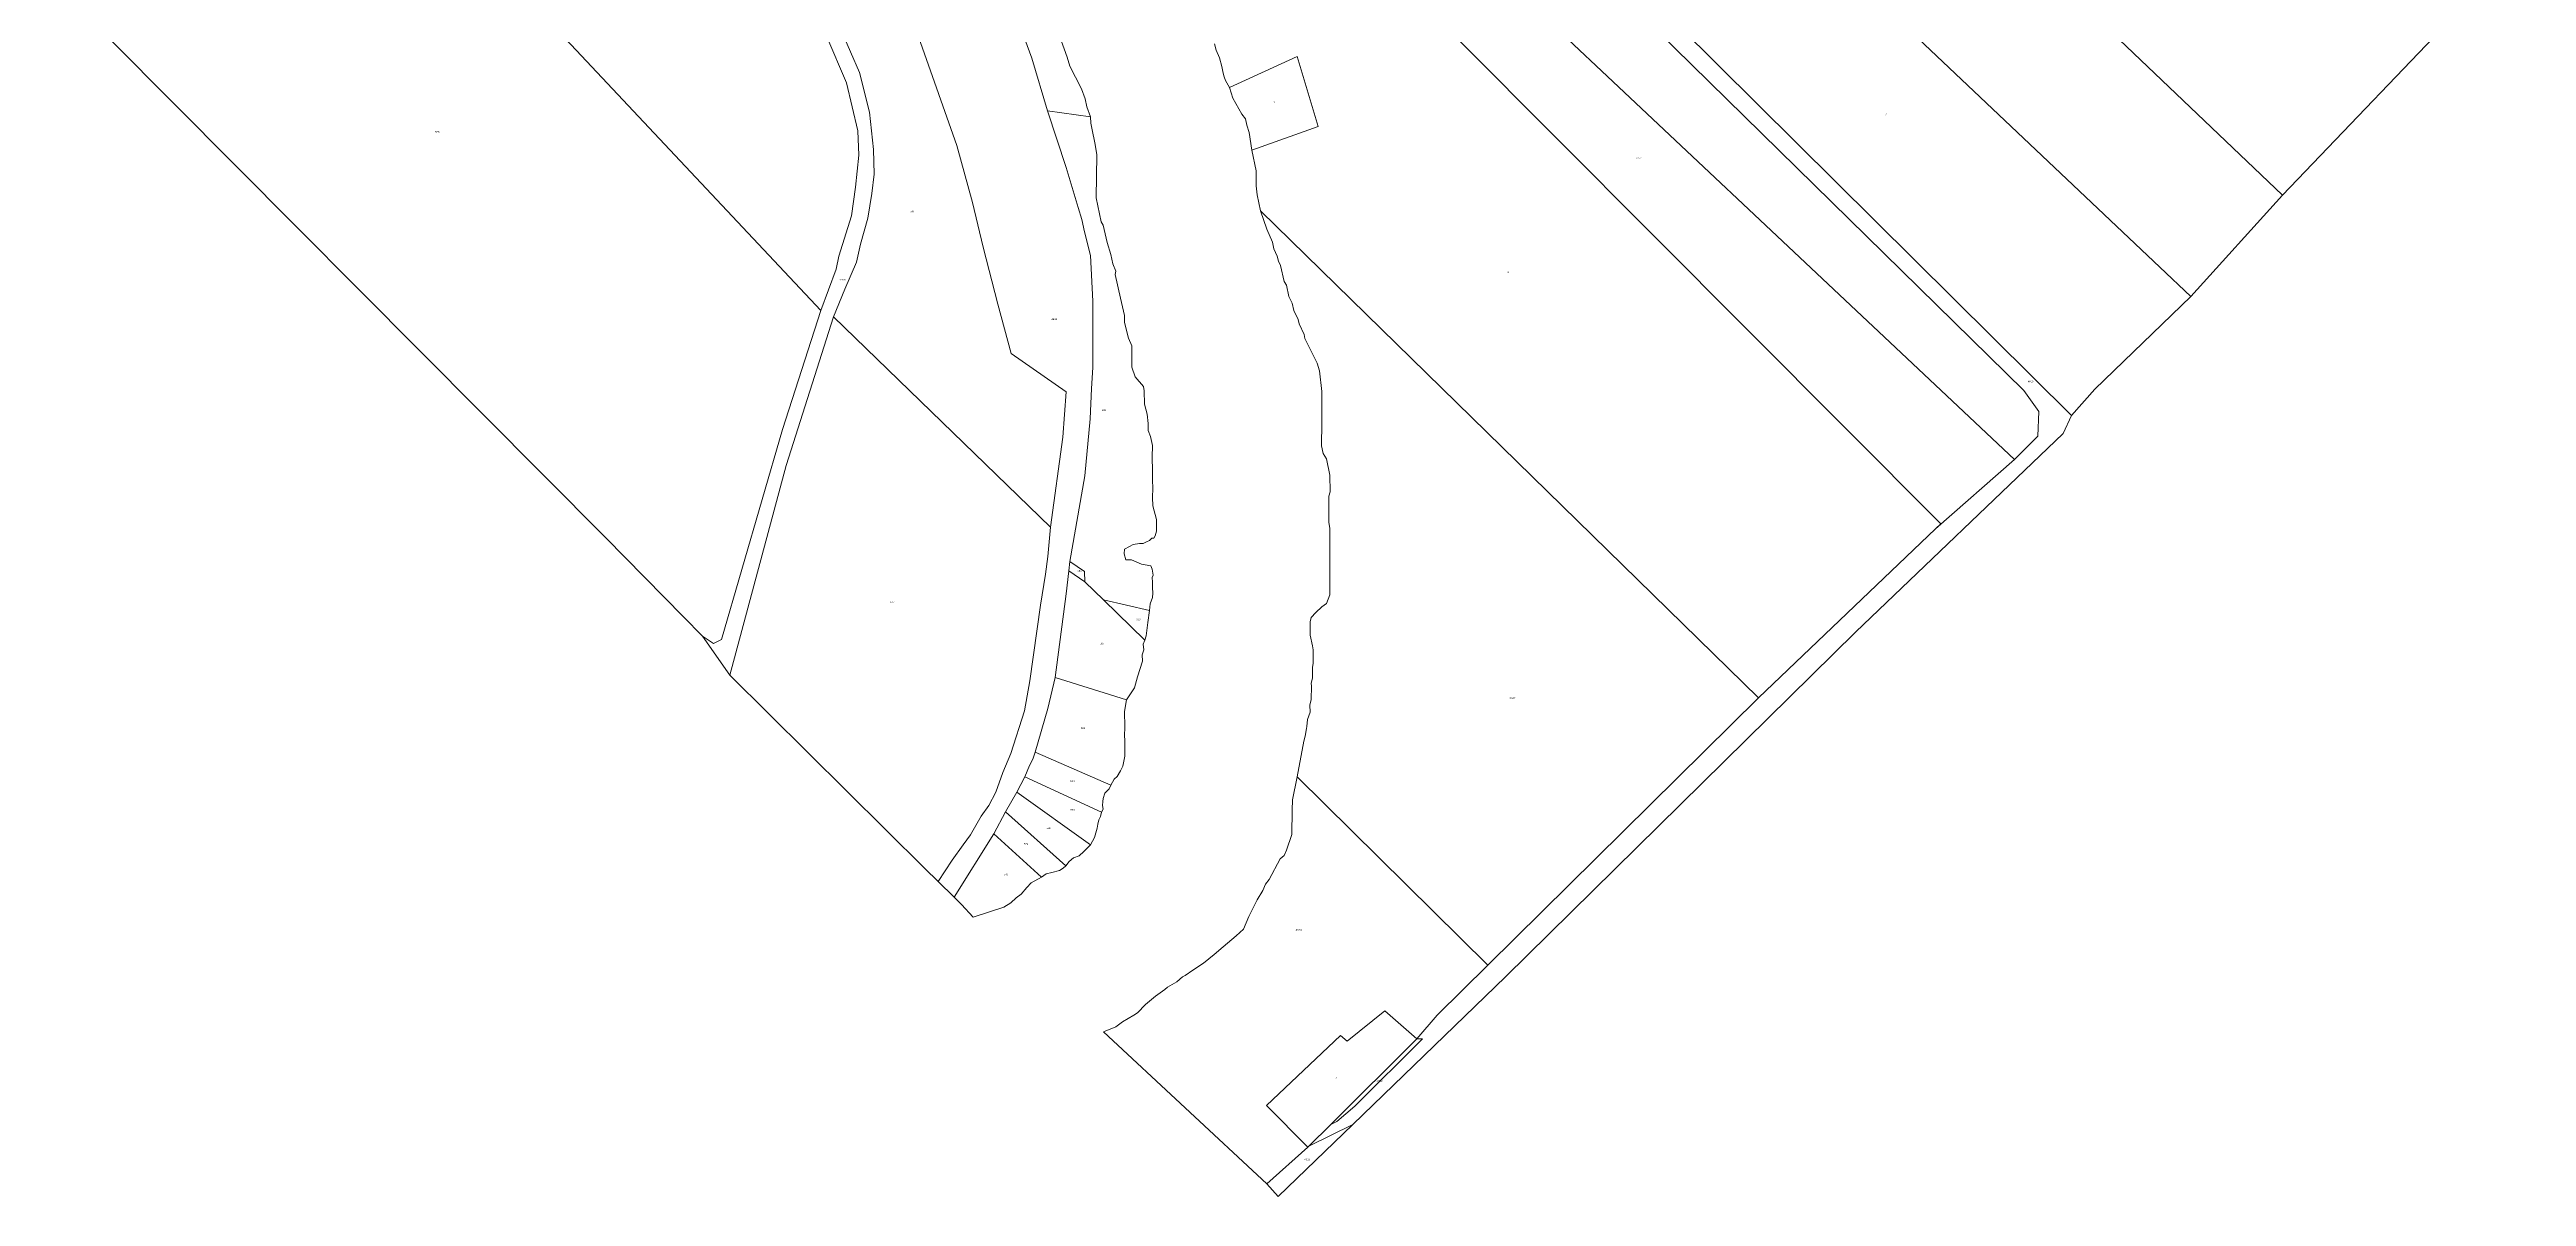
# Model space of a CAD drawing. Header units: metres. Extents: x 208626 to 229755, y 5040476 to 5064226.
# Drawn here: x 216802 to 218913, y 5040476 to 5041454 of the extents above; entities that cross this region are included whole.
import ezdxf

# ---------------------------------------------------------------- set-up
doc = ezdxf.new("R2010")
doc.units = ezdxf.units.M
doc.header["$LTSCALE"] = 0.56
doc.layers.add('6', color=7, linetype='Continuous', lineweight=13)
doc.layers.add('61', color=7, linetype='Continuous')

msp = doc.modelspace()

# ---------------------------------------------------------------- linework, layer by layer
at = {"layer": '6'}
for points in [[(218269.3816, 5041745.5271), (218469.9923, 5041971.4068), (218490.6074, 5041945.1001), (218913.0809, 5041547.4489), (218866.3041, 5041498.5633), (218705.0519, 5041330.0417)], [(217001.9546, 5041718.4965), (217076.5048, 5041799.8804), (217136.5046, 5041859.8356), (217157.5647, 5041837.9708), (217378.001, 5041609.6633), (217392.1494, 5041587.3803), (217404.3216, 5041568.2097), (217430.6496, 5041525.5403), (217446.0832, 5041493.7652), (217464.2938, 5041464.9142), (217480.9956, 5041425.9433), (217490.7383, 5041384.8846), (217491.4342, 5041364.0073), (217488.6506, 5041336.8669), (217485.171, 5041312.5101), (217474.4315, 5041277.982), (217472.2271, 5041266.9599), (217459.0005, 5041231.6891)], [(218193.7042, 5041654.0391), (218269.3816, 5041745.5271), (218705.0519, 5041330.0417), (218627.055, 5041243.698)], [(216801.5375, 5041514.9246), (216892.4805, 5041607.5091), (217001.9546, 5041718.4965), (217459.0005, 5041231.6891), (217426.2609, 5041130.1569), (217374.285, 5040950.993), (217367.4751, 5040947.7883), (217358.2618, 5040953.797), (217341.9272, 5040970.3908), (217275.898, 5041037.8014)], [(217840.093, 5041625.9906), (217844.2013, 5041630.0988), (217847.1495, 5041634.1104), (217851.6444, 5041643.4385), (217853.8468, 5041647.0179), (217858.0726, 5041653.1533), (217860.8759, 5041658.6631), (217862.2775, 5041662.3364), (217866.1924, 5041671.3262), (217869.3061, 5041676.5922), (218476.5908, 5041104.6334), (218409.1858, 5041045.4651), (218413.8425, 5041049.8532)], [(218115.5196, 5041550.7985), (218115.5196, 5041563.0899), (218180.4595, 5041638.6321), (218193.7042, 5041654.0391), (218627.055, 5041243.698), (218545.1932, 5041164.4369), (218525.1556, 5041142.0419), (218123.0835, 5041541.3436)], [(217807.469, 5041421.7159), (217865.0437, 5041448.2552), (217882.9718, 5041388.4949), (217826.56, 5041368.4764), (217824.1434, 5041383.3627), (217822.1134, 5041389.7426), (217821.1468, 5041394.9624), (217818.0052, 5041398.974), (217810.292, 5041412.7092)], [(217381.4955, 5040920.5488), (217429.4983, 5041099.5618), (217469.861, 5041226.2173), (217654.8864, 5041046.8156), (217652.4935, 5041021.8832), (217650.4986, 5041006.7216), (217646.3794, 5040980.339), (217637.3674, 5040915.9033), (217632.544, 5040890.2165), (217620.9733, 5040853.9084), (217614.1905, 5040837.5499), (217608.2056, 5040820.7923), (217602.1394, 5040809.4963), (217595.8369, 5040800.4438), (217586.7712, 5040784.4265), (217580.3692, 5040776.1039), (217571.0996, 5040762.9387), (217559.1805, 5040744.6334), (217547.8521, 5040755.8862)], [(217670.497, 5041009.7569), (217671.3309, 5041017.5007), (217683.7792, 5041009.1774), (217684.2298, 5041000.1654)], [(217658.8774, 5040918.5448), (217668.1216, 5040990.1355), (217670.497, 5041009.7569), (217684.2298, 5041000.1654), (217700.0008, 5040984.845), (217735.3092, 5040950.4129), (217733.8722, 5040947.0599), (217734.3512, 5040942.15), (217732.9142, 5040938.0784), (217733.1537, 5040932.5698), (217729.0821, 5040919.1576), (217726.4476, 5040909.8169), (217719.7414, 5040899.5182)], [(217700.0008, 5040984.845), (217739.1413, 5040975.8004), (217737.9438, 5040965.5017), (217736.2672, 5040954.245), (217735.3092, 5040950.4129)], [(217641.7208, 5040855.1054), (217652.4935, 5040892.2115), (217658.8774, 5040918.5448), (217719.7414, 5040899.5182), (217717.8254, 5040889.6986), (217718.2872, 5040876.5905), (217717.8254, 5040868.6222), (217718.3044, 5040865.5086), (217718.3044, 5040860.7185), (217718.3044, 5040851.6174), (217716.3884, 5040842.9952), (217714.4724, 5040839.1632), (217711.5983, 5040834.1336), (217709.2033, 5040831.978), (217706.3292, 5040826.9484)], [(217632.943, 5040833.9589), (217636.9329, 5040843.5347), (217639.7258, 5040849.1206), (217641.7208, 5040855.1054), (217706.3292, 5040826.9484), (217704.8922, 5040823.5954), (217701.0601, 5040820.0028), (217699.765, 5040815.3808), (217699.4721, 5040812.9317), (217699.0644, 5040809.4251), (217699.6231, 5040806.3511), (217698.1861, 5040803.7165)], [(217626.1602, 5040820.7923), (217632.943, 5040833.9589), (217698.1861, 5040803.7165), (217697.4675, 5040800.1239), (217696.0305, 5040797.2499), (217695.312, 5040793.6573), (217694.5935, 5040790.0648), (217692.438, 5040782.2809), (217689.0849, 5040776.0538)], [(217700.1041, 5040616.5448), (217710.4659, 5040620.635), (217716.1921, 5040625.1342), (217725.9274, 5040630.7719), (217728.8716, 5040632.7691), (217735.8248, 5040639.8587), (217744.2778, 5040646.9483), (217752.237, 5040652.5714), (217754.6396, 5040654.7196), (217762.5472, 5040659.0825), (217767.319, 5040663.309), (217769.6982, 5040664.5441), (217776.3174, 5040669.0352), (217785.3157, 5040675.0341), (217794.442, 5040682.3053), (217802.0854, 5040689.0769), (217813.1251, 5040698.4253), (217819.264, 5040704.0742), (217824.0359, 5040714.9813), (217831.1255, 5040729.1605), (217835.761, 5040736.9318), (217838.2151, 5040742.3853), (217841.3509, 5040746.3391), (217850.7582, 5040764.0632), (217854.1667, 5040766.7899), (217856.0754, 5040771.4254), (217860.4825, 5040784.8714), (217860.9836, 5040805.6464), (217861.12, 5040814.3721), (217865.0107, 5040833.8686), (218027.7251, 5040673.4199), (217984.5137, 5040630.7719), (217967.2388, 5040610.4928), (217939.8237, 5040634.5139), (217907.7088, 5040608.6654), (217901.9646, 5040613.3651), (217839.0403, 5040553.5739), (217874.2888, 5040518.0649), (217839.3058, 5040486.8868)], [(217606.6097, 5040785.2822), (217616.5844, 5040804.0347), (217668.0085, 5040758.0909), (217665.6135, 5040756.1749), (217662.4999, 5040754.0194), (217656.0333, 5040752.3428), (217651.2432, 5040751.1453), (217647.2914, 5040748.2713)], [(217616.5844, 5040804.0347), (217626.1602, 5040820.7923), (217689.0849, 5040776.0538), (217683.3368, 5040770.3057), (217679.2652, 5040766.4736), (217674.4751, 5040764.7971), (217670.8826, 5040761.6835), (217668.0085, 5040758.0909)], [(217572.6955, 5040731.4185), (217606.6097, 5040785.2822), (217647.2914, 5040748.2713), (217638.4297, 5040743.4812), (217634.5374, 5040739.5594), (217629.9017, 5040734.0223), (217625.4965, 5040730.7874), (217620.9459, 5040726.4764), (217615.1978, 5040722.8838), (217588.9966, 5040714.2494), (217578.982, 5040725.0651)], [(217839.0403, 5040553.5739), (217901.9646, 5040613.3651), (217907.7088, 5040608.6654), (217939.8237, 5040634.5139), (217967.2388, 5040610.4928), (217893.8278, 5040537.4948), (217875.1518, 5040518.9239), (217874.2888, 5040518.0649)], [(217893.8278, 5040537.4948), (217967.2388, 5040610.4928), (217971.8878, 5040610.5319), (217914.2848, 5040552.9809), (217898.8028, 5040539.9799)], [(217839.3058, 5040486.8868), (217874.2888, 5040518.0649), (217875.1518, 5040518.9239), (217912.5488, 5040537.5738), (217849.0118, 5040476.0779)]]:
    msp.add_lwpolyline(points, close=True, dxfattribs=at)
for points in [[(218097.1833, 5041543.8013), (218484.5589, 5041163.3977), (218497.5069, 5041145.4696), (218496.5109, 5041124.5535), (218476.5908, 5041104.6334), (217869.3061, 5041676.5922)], [(217840.093, 5041625.9906), (218413.8425, 5041049.8532), (218409.1858, 5041045.4651), (218258.4657, 5040901.4484), (217833.9514, 5041316.5929), (217830.994, 5041330.1702), (217830.0883, 5041338.0754), (217830.0399, 5041350.7868), (217826.56, 5041368.4764), (217882.9718, 5041388.4949), (217865.0437, 5041448.2552), (217807.469, 5041421.7159), (217804.0855, 5041427.925), (217803.0329, 5041430.9915), (217802.0556, 5041434.1599), (217801.0165, 5041439.5949), (217799.0106, 5041447.1129), (217796.0624, 5041453.6378), (217794.7574, 5041458.9543)], [(218123.0835, 5041541.3436), (218525.1556, 5041142.0419), (218518.0835, 5041126.7191), (218341.1341, 5040957.2247), (218042.6329, 5040663.4813), (217912.5488, 5040537.5738), (217875.1518, 5040518.9239), (217893.8278, 5040537.4948), (217898.8028, 5040539.9799), (217914.2848, 5040552.9809), (217971.8878, 5040610.5319), (217967.2388, 5040610.4928), (217984.5137, 5040630.7719), (218027.7251, 5040673.4199), (218258.4657, 5040901.4484), (218409.1858, 5041045.4651), (218476.5908, 5041104.6334), (218496.5109, 5041124.5535), (218497.5069, 5041145.4696), (218484.5589, 5041163.3977), (218097.1833, 5041543.8013)], [(217608.2056, 5040820.7923), (217614.1905, 5040837.5499), (217620.9733, 5040853.9084), (217632.544, 5040890.2165), (217637.3674, 5040915.9033), (217646.3794, 5040980.339), (217650.4986, 5041006.7216), (217652.4935, 5041021.8832), (217654.8864, 5041046.8156), (217665.2612, 5041123.6257), (217668.1952, 5041162.1937), (217621.2966, 5041195.0792), (217609.837, 5041237.1491), (217597.4485, 5041285.5771), (217588.4386, 5041323.8691), (217574.9238, 5041372.2971), (217544.132, 5041460.1744), (217532.4957, 5041525.7043)], [(217476.6359, 5041469.767), (217492.0669, 5041434.4962), (217500.481, 5041400.8905), (217503.9606, 5041368.8787), (217504.6565, 5041348.0014), (217502.5688, 5041331.2996), (217499.0892, 5041310.4223), (217492.826, 5041288.1532), (217489.3465, 5041272.8432), (217479.6038, 5041249.8782), (217469.861, 5041226.2173), (217429.4983, 5041099.5618), (217381.4955, 5040920.5488), (217358.2618, 5040953.797), (217367.4751, 5040947.7883), (217374.285, 5040950.993), (217426.2609, 5041130.1569), (217459.0005, 5041231.6891), (217472.2271, 5041266.9599), (217474.4315, 5041277.982), (217485.171, 5041312.5101), (217488.6506, 5041336.8669), (217491.4342, 5041364.0073), (217490.7383, 5041384.8846), (217480.9956, 5041425.9433), (217464.2938, 5041464.9142)], [(217544.132, 5041460.1744), (217574.9238, 5041372.2971), (217588.4386, 5041323.8691), (217597.4485, 5041285.5771), (217609.837, 5041237.1491), (217621.2966, 5041195.0792), (217668.1952, 5041162.1937), (217665.2612, 5041123.6257), (217654.8864, 5041046.8156), (217469.861, 5041226.2173), (217479.6038, 5041249.8782), (217489.3465, 5041272.8432), (217492.826, 5041288.1532), (217499.0892, 5041310.4223), (217502.5688, 5041331.2996), (217504.6565, 5041348.0014), (217503.9606, 5041368.8787), (217500.481, 5041400.8905), (217492.0669, 5041434.4962), (217476.6359, 5041469.767)], [(217629.7511, 5041471.545), (217638.9279, 5041446.8076), (217652.1753, 5041401.9483), (217668.1952, 5041353.5687), (217678.4089, 5041319.4541), (217681.5705, 5041309.3089), (217683.8169, 5041298.5947), (217688.8016, 5041278.4338), (217690.7966, 5041239.7318), (217690.9259, 5041206.7408), (217690.9259, 5041183.0898), (217689.7996, 5041165.0701), (217688.6734, 5041139.1667), (217684.0137, 5041090.5095), (217671.3309, 5041017.5007), (217670.497, 5041009.7569), (217668.1216, 5040990.1355), (217658.8774, 5040918.5448), (217652.4935, 5040892.2115), (217641.7208, 5040855.1054), (217639.7258, 5040849.1206), (217636.9329, 5040843.5347), (217632.943, 5040833.9589), (217626.1602, 5040820.7923), (217616.5844, 5040804.0347), (217606.6097, 5040785.2822), (217572.6955, 5040731.4185), (217559.1805, 5040744.6334), (217571.0996, 5040762.9387), (217580.3692, 5040776.1039), (217586.7712, 5040784.4265), (217595.8369, 5040800.4438), (217602.1394, 5040809.4963), (217608.2056, 5040820.7923)], [(217662.823, 5041464.992), (217668.9276, 5041447.6957), (217671.3016, 5041439.8955), (217676.0496, 5041430.7386), (217681.1368, 5041420.5643), (217684.2948, 5041412.1772), (217685.8848, 5041405.3029), (217688.8454, 5041396.849), (217652.1753, 5041401.9483), (217638.9279, 5041446.8076), (217629.7511, 5041471.545)], [(217652.1753, 5041401.9483), (217688.8454, 5041396.849), (217689.3244, 5041391.3404), (217690.0429, 5041387.0293), (217693.0068, 5041373.0843), (217694.3633, 5041364.2666), (217693.875, 5041327.6322), (217697.9466, 5041307.2744), (217699.8626, 5041304.4003), (217703.2156, 5041289.551), (217706.3145, 5041279.5476), (217708.0057, 5041271.3487), (217710.4008, 5041265.1216), (217710.0788, 5041262.2818), (217714.4724, 5041242.1292), (217718.0649, 5041227.5194), (217718.0649, 5041221.5318), (217721.418, 5041208.1196), (217724.0525, 5041201.4134), (217724.292, 5041183.4506), (217726.9266, 5041175.068), (217734.1117, 5041166.9248), (217734.8302, 5041163.0928), (217735.0697, 5041151.836), (217737.2253, 5041143.2139), (217738.1833, 5041135.3102), (217738.1833, 5041129.3226), (217740.0993, 5041124.2931), (217741.7758, 5041116.3894), (217741.5363, 5041106.5697), (217741.819, 5041094.9003), (217741.819, 5041086.9546), (217742.0153, 5041080.2243), (217741.819, 5041072.1226), (217742.0153, 5041065.1355), (217745.1289, 5041053.3998), (217745.1289, 5041043.3406), (217744.1596, 5041039.3676), (217742.9734, 5041037.5925), (217741.2968, 5041037.353)], [(217741.2968, 5041037.353), (217739.1413, 5041035.4369), (217736.7463, 5041034.4789), (217733.7958, 5041033.0592), (217730.6416, 5041033.0592), (217725.25, 5041032.0839), (217722.1365, 5041030.4074), (217718.0649, 5041028.0123), (217717.5742, 5041024.0472), (217719.0229, 5041018.9111), (217723.813, 5041019.1507), (217732.4352, 5041015.3186), (217740.3388, 5041013.8816), (217741.5363, 5041011.0075), (217742.2549, 5041005.9779), (217741.5363, 5041004.0619), (217741.7758, 5040999.9903), (217741.7758, 5040995.4397), (217741.9773, 5040990.5254), (217741.819, 5040986.8388), (217739.8598, 5040981.5485), (217739.1413, 5040975.8004), (217700.0008, 5040984.845), (217684.2298, 5041000.1654), (217683.7792, 5041009.1774), (217671.3309, 5041017.5007), (217684.0137, 5041090.5095), (217688.6734, 5041139.1667), (217689.7996, 5041165.0701), (217690.9259, 5041183.0898), (217690.9259, 5041206.7408), (217690.7966, 5041239.7318), (217688.8016, 5041278.4338), (217683.8169, 5041298.5947), (217681.5705, 5041309.3089), (217678.4089, 5041319.4541), (217668.1952, 5041353.5687), (217652.1753, 5041401.9483)], [(217833.9514, 5041316.5929), (218258.4657, 5040901.4484), (218027.7251, 5040673.4199), (217865.0107, 5040833.8686), (217870.8807, 5040864.4678), (217871.9923, 5040868.576), (217872.9589, 5040875.1975), (217873.2489, 5040876.7925), (217874.0706, 5040882.8823), (217876.0801, 5040889.1151), (217875.9072, 5040895.1104), (217876.9705, 5040900.0403), (217877.2122, 5040911.2534), (217876.9705, 5040913.96), (217878.0822, 5040918.0682), (217878.0822, 5040927.058), (217878.9038, 5040930.9729), (217878.9038, 5040942.1377), (217878.0822, 5040945.7143), (217876.0801, 5040954.7019), (217876.1489, 5040966.2071), (217877.0672, 5040969.8804), (217881.1355, 5040973.9921), (217886.1909, 5040978.9145), (217890.0686, 5040981.9151), (217893.0652, 5040989.1166), (217893.0652, 5041046.1003), (217892.0502, 5041050.8852), (217892.1589, 5041064.6741), (217892.0985, 5041073.3114), (217893.1618, 5041076.9363), (217892.9685, 5041091.291), (217890.0686, 5041105.0657), (217887.1851, 5041109.7076), (217885.9752, 5041116.2946), (217886.2441, 5041135.9211), (217886.1097, 5041162.5379), (217884.027, 5041180.1256), (217882.0454, 5041186.8438), (217871.5914, 5041207.8403)], [(217871.5914, 5041207.8403), (217871.0257, 5041211.1549), (217866.9658, 5041220.1447), (217866.0958, 5041224.0113), (217862.1814, 5041231.6341), (217860.8371, 5041237.8179), (217858.0243, 5041243.6342), (217856.0427, 5041253.2523), (217854.1416, 5041256.3001), (217851.0238, 5041270.0807), (217849.1312, 5041273.7935), (217848.0195, 5041278.0951), (217845.2434, 5041284.1957), (217844.0336, 5041289.8416), (217839.1264, 5041301.0046), (217833.9514, 5041316.5929)]]:
    msp.add_lwpolyline(points, dxfattribs=at)

# ---------------------------------------------------------------- texts
at = {"layer": '61'}
for s, width, p in [('3', 0.85, (217844.875, 5041408.5)), ('13', 0.85, (218365.7188, 5041398)), ('588', 1.15, (217130.2656, 5041383.25)), ('3774', 1.2, (218154.1563, 5041361)), ('590', 1.15, (217535.3906, 5041315.5)), ('4766', 1.2, (217474.9985, 5041257.2406)), ('9', 0.85, (218044.4375, 5041263.5)), ('4832', 1.2, (217655.5866, 5041223.5733)), ('4813', 1.1, (218488.1293, 5041170.3856)), ('582', 1.15, (217677.8047, 5041009)), ('577', 1.15, (217518.1875, 5040982.25)), ('586', 1.15, (217727.9219, 5040967.5)), ('587', 1.15, (217697.0938, 5040947)), ('3847', 1.2, (218046.2031, 5040900.25)), ('585', 1.15, (217680.7344, 5040874.75)), ('584', 1.15, (217671.7109, 5040829.5)), ('583', 1.15, (217671.8828, 5040805)), ('580', 1.15, (217651.5859, 5040789.5)), ('579', 1.15, (217632.2188, 5040776)), ('578', 1.15, (217614.9531, 5040750)), ('4624', 1.2, (217863.9219, 5040702.75)), ('2', 0.85, (217897.8984, 5040576.5)), ('4622', 1.2, (217932.8594, 5040574)), ('4623', 1.2, (217871.2266, 5040507))]:
    msp.add_text(s, height=1.4, dxfattribs=dict(at, width=width)).set_placement(p)
msp.add_text('581', height=1.4, dxfattribs=at).set_placement((217698.6563, 5041146))

doc.saveas('drawing.dxf')
